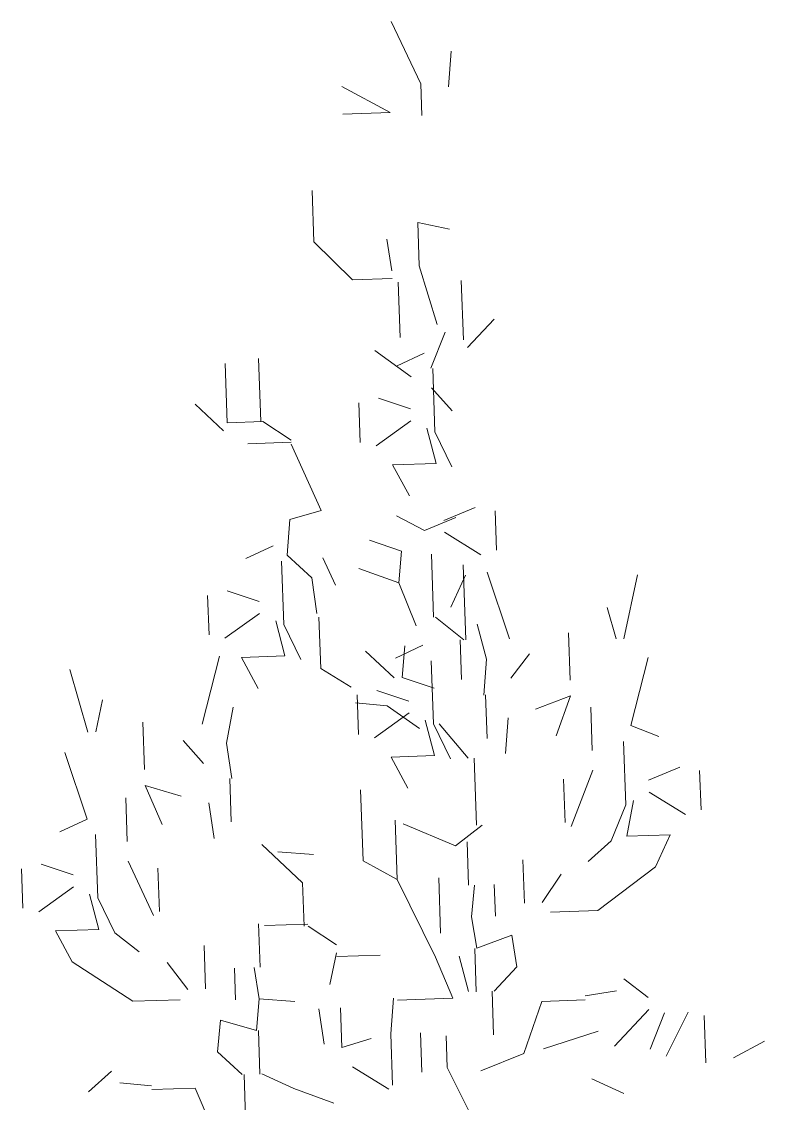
# Model space of a CAD drawing. Header units: inches. Extents: x 23 to 27.7, y 13.7 to 38.2.
# Drawn here: x 24.712 to 27.076, y 34.753 to 38.193 of the extents above; entities that cross this region are included whole.
import ezdxf

# ---------------------------------------------------------------- set-up
doc = ezdxf.new("R2010")
doc.units = ezdxf.units.IN
doc.header["$MEASUREMENT"] = 0
doc.layers.add('hatch_nero', color=160, linetype='Continuous', lineweight=9)
doc.layers.add('trees_back', color=114, linetype='Continuous', lineweight=9)

# ---------------------------------------------------------------- blocks, each defined once
blk = doc.blocks.new('kyparissi_back')
at = {"layer": 'trees_back', "color": 3, "linetype": 'Continuous'}
for p, q in [((0.7616, 24.5387), (0.8565, 24.3408)), ((0.7616, 24.5387), (0.8565, 24.3408)), ((0.7616, 24.5387), (0.8565, 24.3408)), ((0.9448, 24.3313), (0.9534, 24.4448)), ((0.9448, 24.3313), (0.9534, 24.4448)), ((0.9448, 24.3313), (0.9534, 24.4448)), ((0.9448, 24.3313), (0.9534, 24.4448)), ((0.9448, 24.3313), (0.9534, 24.4448)), ((0.6053, 24.332), (0.7591, 24.2494)), ((0.6053, 24.332), (0.7591, 24.2494)), ((0.8565, 24.3408), (0.86, 24.2404)), ((0.8565, 24.3408), (0.86, 24.2404)), ((0.8565, 24.3408), (0.86, 24.2404)), ((0.6084, 24.2441), (0.7591, 24.2494)), ((0.6084, 24.2441), (0.7591, 24.2494)), ((0.6084, 24.2441), (0.7591, 24.2494)), ((0.6084, 24.2441), (0.7591, 24.2494)), ((0.6084, 24.2441), (0.7591, 24.2494)), ((0.6084, 24.2441), (0.7591, 24.2494)), ((0.6084, 24.2441), (0.7591, 24.2494)), ((0.6084, 24.2441), (0.7591, 24.2494)), ((0.6084, 24.2441), (0.7591, 24.2494)), ((0.6084, 24.2441), (0.7591, 24.2494)), ((0.6084, 24.2441), (0.7591, 24.2494)), ((0.6084, 24.2441), (0.7591, 24.2494)), ((0.6084, 24.2441), (0.7591, 24.2494)), ((0.6084, 24.2441), (0.7591, 24.2494)), ((0.6084, 24.2441), (0.7591, 24.2494)), ((0.6084, 24.2441), (0.7591, 24.2494)), ((0.6084, 24.2441), (0.7591, 24.2494)), ((0.6084, 24.2441), (0.7591, 24.2494)), ((0.6084, 24.2441), (0.7591, 24.2494)), ((0.6084, 24.2441), (0.7591, 24.2494)), ((0.6084, 24.2441), (0.7591, 24.2494)), ((0.6084, 24.2441), (0.7591, 24.2494)), ((0.6084, 24.2441), (0.7591, 24.2494)), ((0.6084, 24.2441), (0.7591, 24.2494)), ((0.6084, 24.2441), (0.7591, 24.2494)), ((0.6084, 24.2441), (0.7591, 24.2494)), ((0.6084, 24.2441), (0.7591, 24.2494)), ((0.6084, 24.2441), (0.7591, 24.2494)), ((0.6084, 24.2441), (0.7591, 24.2494)), ((0.5157, 23.8386), (0.51, 24.0018)), ((0.5157, 23.8386), (0.51, 24.0018)), ((0.5157, 23.8386), (0.51, 24.0018)), ((0.5157, 23.8386), (0.51, 24.0018)), ((0.5157, 23.8386), (0.51, 24.0018)), ((0.5157, 23.8386), (0.51, 24.0018)), ((0.5157, 23.8386), (0.51, 24.0018)), ((0.5157, 23.8386), (0.51, 24.0018)), ((0.8467, 23.9004), (0.9481, 23.8788)), ((0.8467, 23.9004), (0.9481, 23.8788)), ((0.8467, 23.9004), (0.9481, 23.8788)), ((0.8467, 23.9004), (0.9481, 23.8788)), ((0.8467, 23.9004), (0.9481, 23.8788)), ((0.8467, 23.9004), (0.8515, 23.7623)), ((0.8467, 23.9004), (0.8515, 23.7623)), ((0.8467, 23.9004), (0.8515, 23.7623)), ((0.8467, 23.9004), (0.8515, 23.7623)), ((0.8467, 23.9004), (0.8515, 23.7623)), ((0.8467, 23.9004), (0.8515, 23.7623)), ((0.6394, 23.7172), (0.5157, 23.8386)), ((0.6394, 23.7172), (0.5157, 23.8386)), ((0.6394, 23.7172), (0.5157, 23.8386)), ((0.6394, 23.7172), (0.5157, 23.8386)), ((0.6394, 23.7172), (0.5157, 23.8386)), ((0.6394, 23.7172), (0.5157, 23.8386)), ((0.6394, 23.7172), (0.5157, 23.8386)), ((0.6394, 23.7172), (0.5157, 23.8386)), ((0.748, 23.8467), (0.7641, 23.7467)), ((0.748, 23.8467), (0.7641, 23.7467)), ((0.748, 23.8467), (0.7641, 23.7467)), ((0.748, 23.8467), (0.7641, 23.7467)), ((0.748, 23.8467), (0.7641, 23.7467)), ((0.748, 23.8467), (0.7641, 23.7467)), ((0.748, 23.8467), (0.7641, 23.7467)), ((0.748, 23.8467), (0.7641, 23.7467)), ((0.748, 23.8467), (0.7641, 23.7467)), ((0.8515, 23.7623), (0.9083, 23.5757)), ((0.8515, 23.7623), (0.9083, 23.5757)), ((0.8515, 23.7623), (0.9083, 23.5757)), ((0.8515, 23.7623), (0.9083, 23.5757)), ((0.8515, 23.7623), (0.9083, 23.5757)), ((0.8515, 23.7623), (0.9083, 23.5757)), ((0.8515, 23.7623), (0.9083, 23.5757)), ((0.8515, 23.7623), (0.9083, 23.5757)), ((0.7649, 23.7216), (0.6394, 23.7172)), ((0.7649, 23.7216), (0.6394, 23.7172)), ((0.7649, 23.7216), (0.6394, 23.7172)), ((0.7649, 23.7216), (0.6394, 23.7172)), ((0.7649, 23.7216), (0.6394, 23.7172)), ((0.7649, 23.7216), (0.6394, 23.7172)), ((0.7649, 23.7216), (0.6394, 23.7172)), ((0.7649, 23.7216), (0.6394, 23.7172)), ((0.7842, 23.7097), (0.7903, 23.5339)), ((0.7842, 23.7097), (0.7903, 23.5339)), ((0.7842, 23.7097), (0.7903, 23.5339)), ((0.7842, 23.7097), (0.7903, 23.5339)), ((0.9918, 23.5267), (0.9852, 23.7151)), ((0.9918, 23.5267), (0.9852, 23.7151)), ((0.9918, 23.5267), (0.9852, 23.7151)), ((1.0052, 23.5021), (1.09, 23.593)), ((1.0052, 23.5021), (1.09, 23.593)), ((1.0052, 23.5021), (1.09, 23.593)), ((0.9343, 23.5515), (0.888, 23.4367)), ((0.9343, 23.5515), (0.888, 23.4367)), ((0.9343, 23.5515), (0.888, 23.4367)), ((0.9343, 23.5515), (0.888, 23.4367)), ((0.3471, 23.2669), (0.3401, 23.4678)), ((0.3471, 23.2669), (0.3401, 23.4678)), ((0.3471, 23.2669), (0.3401, 23.4678)), ((0.3471, 23.2669), (0.3401, 23.4678)), ((0.3471, 23.2669), (0.3401, 23.4678)), ((0.3471, 23.2669), (0.3401, 23.4678)), ((0.3471, 23.2669), (0.3401, 23.4678)), ((0.7101, 23.4933), (0.8261, 23.4094)), ((0.7101, 23.4933), (0.8261, 23.4094)), ((0.7101, 23.4933), (0.8261, 23.4094)), ((0.7101, 23.4933), (0.8261, 23.4094)), ((0.7101, 23.4933), (0.8261, 23.4094)), ((0.7101, 23.4933), (0.8261, 23.4094)), ((0.7101, 23.4933), (0.8261, 23.4094)), ((0.7101, 23.4933), (0.8261, 23.4094)), ((0.8674, 23.4846), (0.7808, 23.4438)), ((0.8674, 23.4846), (0.7808, 23.4438)), ((0.2403, 23.2632), (0.2337, 23.4516)), ((0.2403, 23.2632), (0.2337, 23.4516)), ((0.2403, 23.2632), (0.2337, 23.4516)), ((0.8942, 23.4352), (0.9013, 23.2343)), ((0.8942, 23.4352), (0.9013, 23.2343)), ((0.8942, 23.4352), (0.9013, 23.2343)), ((0.8942, 23.4352), (0.9013, 23.2343)), ((0.8942, 23.4352), (0.9013, 23.2343)), ((0.8942, 23.4352), (0.9013, 23.2343)), ((0.8902, 23.3739), (0.9556, 23.3007)), ((0.8902, 23.3739), (0.9556, 23.3007)), ((0.8902, 23.3739), (0.9556, 23.3007)), ((0.8902, 23.3739), (0.9556, 23.3007)), ((0.8902, 23.3739), (0.9556, 23.3007)), ((0.8902, 23.3739), (0.9556, 23.3007)), ((0.2286, 23.2376), (0.1377, 23.3225)), ((0.2286, 23.2376), (0.1377, 23.3225)), ((0.2286, 23.2376), (0.1377, 23.3225)), ((0.6591, 23.3264), (0.6635, 23.2009)), ((0.6591, 23.3264), (0.6635, 23.2009)), ((0.6591, 23.3264), (0.6635, 23.2009)), ((0.7215, 23.3412), (0.8233, 23.307)), ((0.7215, 23.3412), (0.8233, 23.307)), ((0.7215, 23.3412), (0.8233, 23.307)), ((0.7215, 23.3412), (0.8233, 23.307)), ((0.2403, 23.2632), (0.3534, 23.2671)), ((0.2403, 23.2632), (0.3534, 23.2671)), ((0.3534, 23.2671), (0.4434, 23.2074)), ((0.8246, 23.2693), (0.7142, 23.1901)), ((0.8246, 23.2693), (0.7142, 23.1901)), ((0.8246, 23.2693), (0.7142, 23.1901)), ((0.8246, 23.2693), (0.7142, 23.1901)), ((0.8246, 23.2693), (0.7142, 23.1901)), ((0.8246, 23.2693), (0.7142, 23.1901)), ((0.8246, 23.2693), (0.7142, 23.1901)), ((0.8246, 23.2693), (0.7142, 23.1901)), ((0.8757, 23.246), (0.9048, 23.1338)), ((0.8757, 23.246), (0.9048, 23.1338)), ((0.9013, 23.2343), (0.9554, 23.123)), ((0.9013, 23.2343), (0.9554, 23.123)), ((0.9013, 23.2343), (0.9554, 23.123)), ((0.9013, 23.2343), (0.9554, 23.123)), ((0.9013, 23.2343), (0.9554, 23.123)), ((0.9013, 23.2343), (0.9554, 23.123)), ((0.3055, 23.1963), (0.4436, 23.2011)), ((0.3055, 23.1963), (0.4436, 23.2011)), ((0.3055, 23.1963), (0.4436, 23.2011)), ((0.3055, 23.1963), (0.4436, 23.2011)), ((0.3055, 23.1963), (0.4436, 23.2011)), ((0.3055, 23.1963), (0.4436, 23.2011)), ((0.3055, 23.1963), (0.4436, 23.2011)), ((0.3055, 23.1963), (0.4436, 23.2011)), ((0.3055, 23.1963), (0.4436, 23.2011)), ((0.3055, 23.1963), (0.4436, 23.2011)), ((0.3055, 23.1963), (0.4436, 23.2011)), ((0.3055, 23.1963), (0.4436, 23.2011)), ((0.3055, 23.1963), (0.4436, 23.2011)), ((0.3055, 23.1963), (0.4436, 23.2011)), ((0.4439, 23.1949), (0.5392, 22.9845)), ((0.4439, 23.1949), (0.5392, 22.9845)), ((0.7666, 23.129), (0.9048, 23.1338)), ((0.7666, 23.129), (0.8204, 23.0303)), ((0.7666, 23.129), (0.8204, 23.0303)), ((0.7666, 23.129), (0.8204, 23.0303)), ((0.7666, 23.129), (0.8204, 23.0303)), ((0.7666, 23.129), (0.8204, 23.0303)), ((0.7666, 23.129), (0.8204, 23.0303)), ((0.7666, 23.129), (0.8204, 23.0303)), ((0.7666, 23.129), (0.8204, 23.0303)), ((0.7666, 23.129), (0.8204, 23.0303)), ((0.7666, 23.129), (0.8204, 23.0303)), ((0.7666, 23.129), (0.8204, 23.0303)), ((0.7666, 23.129), (0.8204, 23.0303)), ((0.7666, 23.129), (0.8204, 23.0303)), ((0.7666, 23.129), (0.8204, 23.0303)), ((0.7666, 23.129), (0.8204, 23.0303)), ((0.7666, 23.129), (0.8204, 23.0303)), ((0.5392, 22.9845), (0.4396, 22.9558)), ((0.5392, 22.9845), (0.4396, 22.9558)), ((0.5392, 22.9845), (0.4396, 22.9558)), ((1.0292, 22.9937), (0.93, 22.9525)), ((1.0292, 22.9937), (0.93, 22.9525)), ((1.0292, 22.9937), (0.93, 22.9525)), ((1.0292, 22.9937), (0.93, 22.9525)), ((1.0925, 22.9833), (1.0968, 22.8578)), ((1.0925, 22.9833), (1.0968, 22.8578)), ((1.0925, 22.9833), (1.0968, 22.8578)), ((0.4396, 22.9558), (0.431, 22.8424)), ((0.4396, 22.9558), (0.431, 22.8424)), ((0.4396, 22.9558), (0.431, 22.8424)), ((0.7787, 22.9677), (0.8683, 22.9205)), ((0.7787, 22.9677), (0.8683, 22.9205)), ((0.7787, 22.9677), (0.8683, 22.9205)), ((0.8683, 22.9205), (0.9675, 22.9617)), ((0.8683, 22.9205), (0.9675, 22.9617)), ((0.8683, 22.9205), (0.9675, 22.9617)), ((0.9314, 22.9148), (1.047, 22.8434)), ((0.9314, 22.9148), (1.047, 22.8434)), ((0.9314, 22.9148), (1.047, 22.8434)), ((0.9314, 22.9148), (1.047, 22.8434)), ((0.9314, 22.9148), (1.047, 22.8434)), ((0.9314, 22.9148), (1.047, 22.8434)), ((0.9314, 22.9148), (1.047, 22.8434)), ((0.9314, 22.9148), (1.047, 22.8434)), ((0.6934, 22.8893), (0.7952, 22.8551)), ((0.6934, 22.8893), (0.7952, 22.8551)), ((0.6934, 22.8893), (0.7952, 22.8551)), ((0.6934, 22.8893), (0.7952, 22.8551)), ((0.6934, 22.8893), (0.7952, 22.8551)), ((0.6934, 22.8893), (0.7952, 22.8551)), ((0.6934, 22.8893), (0.7952, 22.8551)), ((0.6934, 22.8893), (0.7952, 22.8551)), ((0.386, 22.8722), (0.2994, 22.8315)), ((0.386, 22.8722), (0.2994, 22.8315)), ((0.431, 22.8424), (0.509, 22.7697)), ((0.431, 22.8424), (0.509, 22.7697)), ((0.431, 22.8424), (0.509, 22.7697)), ((0.7952, 22.8551), (0.7862, 22.7542)), ((0.7952, 22.8551), (0.7862, 22.7542)), ((0.7952, 22.8551), (0.7862, 22.7542)), ((0.7952, 22.8551), (0.7862, 22.7542)), ((0.7952, 22.8551), (0.7862, 22.7542)), ((0.7952, 22.8551), (0.7862, 22.7542)), ((0.7952, 22.8551), (0.7862, 22.7542)), ((0.8898, 22.8458), (0.8968, 22.6449)), ((0.8898, 22.8458), (0.8968, 22.6449)), ((0.4129, 22.8229), (0.4199, 22.622)), ((0.4129, 22.8229), (0.4199, 22.622)), ((0.4129, 22.8229), (0.4199, 22.622)), ((0.4129, 22.8229), (0.4199, 22.622)), ((0.4129, 22.8229), (0.4199, 22.622)), ((0.4129, 22.8229), (0.4199, 22.622)), ((0.5445, 22.8338), (0.5852, 22.7472)), ((0.9916, 22.8117), (0.9999, 22.5731)), ((0.9916, 22.8117), (0.9999, 22.5731)), ((0.9916, 22.8117), (0.9999, 22.5731)), ((0.9916, 22.8117), (0.9999, 22.5731)), ((0.9916, 22.8117), (0.9999, 22.5731)), ((0.6588, 22.8), (0.7862, 22.7542)), ((0.6588, 22.8), (0.7862, 22.7542)), ((0.6588, 22.8), (0.7862, 22.7542)), ((0.6588, 22.8), (0.7862, 22.7542)), ((0.6588, 22.8), (0.7862, 22.7542)), ((0.6588, 22.8), (0.7862, 22.7542)), ((0.6588, 22.8), (0.7862, 22.7542)), ((0.999, 22.7789), (0.9523, 22.6767)), ((0.999, 22.7789), (0.9523, 22.6767)), ((0.999, 22.7789), (0.9523, 22.6767)), ((0.999, 22.7789), (0.9523, 22.6767)), ((0.999, 22.7789), (0.9523, 22.6767)), ((0.999, 22.7789), (0.9523, 22.6767)), ((0.999, 22.7789), (0.9523, 22.6767)), ((0.999, 22.7789), (0.9523, 22.6767)), ((0.999, 22.7789), (0.9523, 22.6767)), ((0.999, 22.7789), (0.9523, 22.6767)), ((0.999, 22.7789), (0.9523, 22.6767)), ((0.999, 22.7789), (0.9523, 22.6767)), ((0.999, 22.7789), (0.9523, 22.6767)), ((0.999, 22.7789), (0.9523, 22.6767)), ((0.999, 22.7789), (0.9523, 22.6767)), ((0.999, 22.7789), (0.9523, 22.6767)), ((1.1381, 22.5763), (1.0679, 22.7876)), ((1.1381, 22.5763), (1.0679, 22.7876)), ((1.1381, 22.5763), (1.0679, 22.7876)), ((1.1381, 22.5763), (1.0679, 22.7876)), ((1.1381, 22.5763), (1.0679, 22.7876)), ((1.1381, 22.5763), (1.0679, 22.7876)), ((1.5459, 22.7791), (1.5027, 22.5765)), ((1.5459, 22.7791), (1.5027, 22.5765)), ((1.5459, 22.7791), (1.5027, 22.5765)), ((1.5459, 22.7791), (1.5027, 22.5765)), ((0.509, 22.7697), (0.5255, 22.6571)), ((0.509, 22.7697), (0.5255, 22.6571)), ((0.509, 22.7697), (0.5255, 22.6571)), ((0.7862, 22.7542), (0.8412, 22.6178)), ((0.7862, 22.7542), (0.8412, 22.6178)), ((0.7862, 22.7542), (0.8412, 22.6178)), ((0.7862, 22.7542), (0.8412, 22.6178)), ((0.1778, 22.7141), (0.1822, 22.5885)), ((0.1778, 22.7141), (0.1822, 22.5885)), ((0.1778, 22.7141), (0.1822, 22.5885)), ((0.2401, 22.7288), (0.342, 22.6947)), ((0.2401, 22.7288), (0.342, 22.6947)), ((0.2401, 22.7288), (0.342, 22.6947)), ((0.2401, 22.7288), (0.342, 22.6947)), ((1.449, 22.6752), (1.4776, 22.5756)), ((1.449, 22.6752), (1.4776, 22.5756)), ((1.449, 22.6752), (1.4776, 22.5756)), ((1.449, 22.6752), (1.4776, 22.5756)), ((1.449, 22.6752), (1.4776, 22.5756)), ((0.3433, 22.657), (0.2329, 22.5777)), ((0.3433, 22.657), (0.2329, 22.5777)), ((0.3433, 22.657), (0.2329, 22.5777)), ((0.3433, 22.657), (0.2329, 22.5777)), ((0.3433, 22.657), (0.2329, 22.5777)), ((0.3433, 22.657), (0.2329, 22.5777)), ((0.3433, 22.657), (0.2329, 22.5777)), ((0.3433, 22.657), (0.2329, 22.5777)), ((0.3944, 22.6336), (0.4234, 22.5215)), ((0.3944, 22.6336), (0.4234, 22.5215)), ((0.5322, 22.6447), (0.538, 22.4815)), ((0.5322, 22.6447), (0.538, 22.4815)), ((0.5322, 22.6447), (0.538, 22.4815)), ((0.5322, 22.6447), (0.538, 22.4815)), ((0.5322, 22.6447), (0.538, 22.4815)), ((0.5322, 22.6447), (0.538, 22.4815)), ((0.5322, 22.6447), (0.538, 22.4815)), ((0.5322, 22.6447), (0.538, 22.4815)), ((0.5322, 22.6447), (0.538, 22.4815)), ((0.5322, 22.6447), (0.538, 22.4815)), ((0.5322, 22.6447), (0.538, 22.4815)), ((0.5322, 22.6447), (0.538, 22.4815)), ((0.5322, 22.6447), (0.538, 22.4815)), ((0.5322, 22.6447), (0.538, 22.4815)), ((0.5322, 22.6447), (0.538, 22.4815)), ((0.5322, 22.6447), (0.538, 22.4815)), ((0.5322, 22.6447), (0.538, 22.4815)), ((0.5322, 22.6447), (0.538, 22.4815)), ((0.5322, 22.6447), (0.538, 22.4815)), ((0.5322, 22.6447), (0.538, 22.4815)), ((0.9031, 22.6451), (0.9937, 22.5728)), ((0.4199, 22.622), (0.4741, 22.5107)), ((0.4199, 22.622), (0.4741, 22.5107)), ((0.4199, 22.622), (0.4741, 22.5107)), ((0.4199, 22.622), (0.4741, 22.5107)), ((0.4199, 22.622), (0.4741, 22.5107)), ((0.4199, 22.622), (0.4741, 22.5107)), ((1.065, 22.5109), (1.0359, 22.623)), ((1.065, 22.5109), (1.0359, 22.623)), ((1.065, 22.5109), (1.0359, 22.623)), ((0.9811, 22.5724), (0.9855, 22.4468)), ((1.326, 22.5954), (1.3313, 22.4448)), ((1.326, 22.5954), (1.3313, 22.4448)), ((1.326, 22.5954), (1.3313, 22.4448)), ((1.326, 22.5954), (1.3313, 22.4448)), ((1.326, 22.5954), (1.3313, 22.4448)), ((1.326, 22.5954), (1.3313, 22.4448)), ((0.7716, 22.4519), (0.6806, 22.5368)), ((0.7716, 22.4519), (0.6806, 22.5368)), ((0.7716, 22.4519), (0.6806, 22.5368)), ((0.7716, 22.4519), (0.6806, 22.5368)), ((0.7716, 22.4519), (0.6806, 22.5368)), ((0.7716, 22.4519), (0.6806, 22.5368)), ((0.8623, 22.5557), (0.7757, 22.5149)), ((0.8623, 22.5557), (0.7757, 22.5149)), ((0.8057, 22.5537), (0.7967, 22.4528)), ((0.8057, 22.5537), (0.7967, 22.4528)), ((0.8057, 22.5537), (0.7967, 22.4528)), ((0.8057, 22.5537), (0.7967, 22.4528)), ((0.8057, 22.5537), (0.7967, 22.4528)), ((0.8057, 22.5537), (0.7967, 22.4528)), ((0.1606, 22.3049), (0.216, 22.5206)), ((0.1606, 22.3049), (0.216, 22.5206)), ((0.1606, 22.3049), (0.216, 22.5206)), ((0.1606, 22.3049), (0.216, 22.5206)), ((0.1606, 22.3049), (0.216, 22.5206)), ((0.1606, 22.3049), (0.216, 22.5206)), ((0.2853, 22.5167), (0.4234, 22.5215)), ((0.2853, 22.5167), (0.339, 22.418)), ((0.2853, 22.5167), (0.339, 22.418)), ((0.2853, 22.5167), (0.339, 22.418)), ((0.2853, 22.5167), (0.339, 22.418)), ((0.2853, 22.5167), (0.339, 22.418)), ((0.2853, 22.5167), (0.339, 22.418)), ((0.2853, 22.5167), (0.339, 22.418)), ((0.2853, 22.5167), (0.339, 22.418)), ((0.2853, 22.5167), (0.339, 22.418)), ((0.2853, 22.5167), (0.339, 22.418)), ((0.2853, 22.5167), (0.339, 22.418)), ((0.2853, 22.5167), (0.339, 22.418)), ((0.2853, 22.5167), (0.339, 22.418)), ((0.2853, 22.5167), (0.339, 22.418)), ((0.2853, 22.5167), (0.339, 22.418)), ((0.2853, 22.5167), (0.339, 22.418)), ((0.8891, 22.5063), (0.8962, 22.3054)), ((0.8891, 22.5063), (0.8962, 22.3054)), ((0.8891, 22.5063), (0.8962, 22.3054)), ((0.8891, 22.5063), (0.8962, 22.3054)), ((0.8891, 22.5063), (0.8962, 22.3054)), ((0.8891, 22.5063), (0.8962, 22.3054)), ((1.065, 22.5109), (1.0564, 22.3974)), ((1.065, 22.5109), (1.0564, 22.3974)), ((1.065, 22.5109), (1.0564, 22.3974)), ((1.065, 22.5109), (1.0564, 22.3974)), ((1.1425, 22.4507), (1.2027, 22.5283)), ((1.1425, 22.4507), (1.2027, 22.5283)), ((1.1425, 22.4507), (1.2027, 22.5283)), ((1.1425, 22.4507), (1.2027, 22.5283)), ((1.1425, 22.4507), (1.2027, 22.5283)), ((1.5249, 22.3007), (1.5803, 22.5163)), ((1.5249, 22.3007), (1.5803, 22.5163)), ((1.5249, 22.3007), (1.5803, 22.5163)), ((1.5249, 22.3007), (1.5803, 22.5163)), ((1.5249, 22.3007), (1.5803, 22.5163)), ((1.5249, 22.3007), (1.5803, 22.5163)), ((1.5249, 22.3007), (1.5803, 22.5163)), ((1.5249, 22.3007), (1.5803, 22.5163)), ((-0.2603, 22.4788), (-0.2031, 22.2796)), ((-0.2603, 22.4788), (-0.2031, 22.2796)), ((-0.2603, 22.4788), (-0.2031, 22.2796)), ((-0.2603, 22.4788), (-0.2031, 22.2796)), ((0.538, 22.4815), (0.6343, 22.422)), ((0.538, 22.4815), (0.6343, 22.422)), ((0.538, 22.4815), (0.6343, 22.422)), ((0.538, 22.4815), (0.6343, 22.422)), ((0.538, 22.4815), (0.6343, 22.422)), ((0.538, 22.4815), (0.6343, 22.422)), ((0.538, 22.4815), (0.6343, 22.422)), ((0.538, 22.4815), (0.6343, 22.422)), ((0.538, 22.4815), (0.6343, 22.422)), ((0.538, 22.4815), (0.6343, 22.422)), ((0.538, 22.4815), (0.6343, 22.422)), ((0.538, 22.4815), (0.6343, 22.422)), ((0.538, 22.4815), (0.6343, 22.422)), ((0.538, 22.4815), (0.6343, 22.422)), ((0.538, 22.4815), (0.6343, 22.422)), ((0.538, 22.4815), (0.6343, 22.422)), ((0.538, 22.4815), (0.6343, 22.422)), ((0.538, 22.4815), (0.6343, 22.422)), ((0.538, 22.4815), (0.6343, 22.422)), ((0.538, 22.4815), (0.6343, 22.422)), ((0.7967, 22.4528), (0.8985, 22.4187)), ((0.7967, 22.4528), (0.8985, 22.4187)), ((0.7967, 22.4528), (0.8985, 22.4187)), ((0.7967, 22.4528), (0.8985, 22.4187)), ((0.7967, 22.4528), (0.8985, 22.4187)), ((0.7967, 22.4528), (0.8985, 22.4187)), ((0.7967, 22.4528), (0.8985, 22.4187)), ((0.7967, 22.4528), (0.8985, 22.4187)), ((0.7967, 22.4528), (0.8985, 22.4187)), ((0.7967, 22.4528), (0.8985, 22.4187)), ((0.7967, 22.4528), (0.8985, 22.4187)), ((0.7967, 22.4528), (0.8985, 22.4187)), ((0.654, 22.3975), (0.6584, 22.272)), ((0.654, 22.3975), (0.6584, 22.272)), ((0.654, 22.3975), (0.6584, 22.272)), ((0.7164, 22.4123), (0.8182, 22.3781)), ((0.7164, 22.4123), (0.8182, 22.3781)), ((0.7164, 22.4123), (0.8182, 22.3781)), ((0.7164, 22.4123), (0.8182, 22.3781)), ((1.0626, 22.3977), (1.0675, 22.2595)), ((1.0626, 22.3977), (1.0675, 22.2595)), ((1.0626, 22.3977), (1.0675, 22.2595)), ((1.3331, 22.3945), (1.2214, 22.3529)), ((1.3331, 22.3945), (1.2214, 22.3529)), ((1.3331, 22.3945), (1.2214, 22.3529)), ((1.3331, 22.3945), (1.2214, 22.3529)), ((1.3331, 22.3945), (1.2214, 22.3529)), ((1.3331, 22.3945), (1.2872, 22.2672)), ((1.3331, 22.3945), (1.2872, 22.2672)), ((1.3331, 22.3945), (1.2872, 22.2672)), ((-0.1564, 22.3818), (-0.178, 22.2805)), ((-0.1564, 22.3818), (-0.178, 22.2805)), ((-0.1564, 22.3818), (-0.178, 22.2805)), ((-0.1564, 22.3818), (-0.178, 22.2805)), ((-0.1564, 22.3818), (-0.178, 22.2805)), ((0.2382, 22.2447), (0.2593, 22.3586)), ((0.2382, 22.2447), (0.2593, 22.3586)), ((0.2382, 22.2447), (0.2593, 22.3586)), ((0.6486, 22.3722), (0.7495, 22.3632)), ((0.6486, 22.3722), (0.7495, 22.3632)), ((0.6486, 22.3722), (0.7495, 22.3632)), ((0.6486, 22.3722), (0.7495, 22.3632)), ((0.7495, 22.3632), (0.8526, 22.2913)), ((0.7495, 22.3632), (0.8526, 22.2913)), ((0.7495, 22.3632), (0.8526, 22.2913)), ((1.402, 22.2209), (1.3972, 22.359)), ((1.402, 22.2209), (1.3972, 22.359)), ((1.402, 22.2209), (1.3972, 22.359)), ((1.402, 22.2209), (1.3972, 22.359)), ((1.402, 22.2209), (1.3972, 22.359)), ((1.402, 22.2209), (1.3972, 22.359)), ((1.402, 22.2209), (1.3972, 22.359)), ((1.402, 22.2209), (1.3972, 22.359)), ((0.8195, 22.3404), (0.7091, 22.2612)), ((0.8195, 22.3404), (0.7091, 22.2612)), ((0.8195, 22.3404), (0.7091, 22.2612)), ((0.8195, 22.3404), (0.7091, 22.2612)), ((0.8195, 22.3404), (0.7091, 22.2612)), ((0.8195, 22.3404), (0.7091, 22.2612)), ((0.8195, 22.3404), (0.7091, 22.2612)), ((0.8195, 22.3404), (0.7091, 22.2612)), ((1.1343, 22.3247), (1.1257, 22.2113)), ((1.1343, 22.3247), (1.1257, 22.2113)), ((1.1343, 22.3247), (1.1257, 22.2113)), ((1.1343, 22.3247), (1.1257, 22.2113)), ((-0.0282, 22.3109), (-0.0229, 22.1602)), ((-0.0282, 22.3109), (-0.0229, 22.1602)), ((-0.0282, 22.3109), (-0.0229, 22.1602)), ((-0.0282, 22.3109), (-0.0229, 22.1602)), ((-0.0282, 22.3109), (-0.0229, 22.1602)), ((-0.0282, 22.3109), (-0.0229, 22.1602)), ((0.8706, 22.3171), (0.8997, 22.2049)), ((0.8706, 22.3171), (0.8997, 22.2049)), ((0.8962, 22.3054), (0.9503, 22.1941)), ((0.8962, 22.3054), (0.9503, 22.1941)), ((0.8962, 22.3054), (0.9503, 22.1941)), ((0.8962, 22.3054), (0.9503, 22.1941)), ((0.8962, 22.3054), (0.9503, 22.1941)), ((0.8962, 22.3054), (0.9503, 22.1941)), ((0.915, 22.3061), (1.0068, 22.1961)), ((1.5249, 22.3007), (1.6142, 22.266)), ((1.5249, 22.3007), (1.6142, 22.266)), ((0.165, 22.1793), (0.0996, 22.2525)), ((0.165, 22.1793), (0.0996, 22.2525)), ((0.165, 22.1793), (0.0996, 22.2525)), ((0.165, 22.1793), (0.0996, 22.2525)), ((0.165, 22.1793), (0.0996, 22.2525)), ((0.2382, 22.2447), (0.2547, 22.1321)), ((0.2382, 22.2447), (0.2547, 22.1321)), ((0.2382, 22.2447), (0.2547, 22.1321)), ((0.2382, 22.2447), (0.2547, 22.1321)), ((1.5016, 22.2495), (1.5086, 22.0486)), ((1.5016, 22.2495), (1.5086, 22.0486)), ((1.5016, 22.2495), (1.5086, 22.0486)), ((1.5016, 22.2495), (1.5086, 22.0486)), ((1.5016, 22.2495), (1.5086, 22.0486)), ((1.5016, 22.2495), (1.5086, 22.0486)), ((-0.206, 22.0029), (-0.2763, 22.2142)), ((-0.206, 22.0029), (-0.2763, 22.2142)), ((-0.206, 22.0029), (-0.2763, 22.2142)), ((-0.206, 22.0029), (-0.2763, 22.2142)), ((-0.206, 22.0029), (-0.2763, 22.2142)), ((-0.206, 22.0029), (-0.2763, 22.2142)), ((-0.206, 22.0029), (-0.2763, 22.2142)), ((-0.206, 22.0029), (-0.2763, 22.2142)), ((0.7615, 22.2001), (0.8997, 22.2049)), ((0.7615, 22.2001), (0.8153, 22.1014)), ((0.7615, 22.2001), (0.8153, 22.1014)), ((0.7615, 22.2001), (0.8153, 22.1014)), ((0.7615, 22.2001), (0.8153, 22.1014)), ((0.7615, 22.2001), (0.8153, 22.1014)), ((0.7615, 22.2001), (0.8153, 22.1014)), ((0.7615, 22.2001), (0.8153, 22.1014)), ((0.7615, 22.2001), (0.8153, 22.1014)), ((0.7615, 22.2001), (0.8153, 22.1014)), ((0.7615, 22.2001), (0.8153, 22.1014)), ((0.7615, 22.2001), (0.8153, 22.1014)), ((0.7615, 22.2001), (0.8153, 22.1014)), ((0.7615, 22.2001), (0.8153, 22.1014)), ((0.7615, 22.2001), (0.8153, 22.1014)), ((0.7615, 22.2001), (0.8153, 22.1014)), ((0.7615, 22.2001), (0.8153, 22.1014)), ((1.0256, 22.1968), (1.0331, 21.9833)), ((1.0256, 22.1968), (1.0331, 21.9833)), ((1.0256, 22.1968), (1.0331, 21.9833)), ((1.0256, 22.1968), (1.0331, 21.9833)), ((1.4042, 22.1581), (1.335, 21.9797)), ((1.4042, 22.1581), (1.335, 21.9797)), ((1.4042, 22.1581), (1.335, 21.9797)), ((1.4042, 22.1581), (1.335, 21.9797)), ((1.4042, 22.1581), (1.335, 21.9797)), ((1.4042, 22.1581), (1.335, 21.9797)), ((1.4042, 22.1581), (1.335, 21.9797)), ((1.6805, 22.1678), (1.5813, 22.1266)), ((1.6805, 22.1678), (1.5813, 22.1266)), ((1.6805, 22.1678), (1.5813, 22.1266)), ((1.6805, 22.1678), (1.5813, 22.1266)), ((1.7437, 22.1574), (1.7481, 22.0318)), ((1.7437, 22.1574), (1.7481, 22.0318)), ((1.7437, 22.1574), (1.7481, 22.0318)), ((0.2484, 22.1319), (0.2532, 21.9938)), ((0.2484, 22.1319), (0.2532, 21.9938)), ((0.2484, 22.1319), (0.2532, 21.9938)), ((1.3109, 22.1297), (1.3157, 21.9916)), ((-0.0211, 22.1099), (0.0932, 22.0762)), ((-0.0211, 22.1099), (0.0334, 21.9861)), ((-0.0211, 22.1099), (0.0932, 22.0762)), ((-0.0211, 22.1099), (0.0932, 22.0762)), ((-0.0211, 22.1099), (0.0932, 22.0762)), ((-0.0211, 22.1099), (0.0334, 21.9861)), ((-0.0211, 22.1099), (0.0932, 22.0762)), ((-0.0211, 22.1099), (0.0334, 21.9861)), ((0.6724, 21.8701), (0.6645, 22.0962)), ((1.5826, 22.0889), (1.6983, 22.0175)), ((1.5826, 22.0889), (1.6983, 22.0175)), ((1.5826, 22.0889), (1.6983, 22.0175)), ((1.5826, 22.0889), (1.6983, 22.0175)), ((1.5826, 22.0889), (1.6983, 22.0175)), ((1.5826, 22.0889), (1.6983, 22.0175)), ((1.5826, 22.0889), (1.6983, 22.0175)), ((1.5826, 22.0889), (1.6983, 22.0175)), ((-0.0778, 21.9319), (-0.0826, 22.0701)), ((-0.0778, 21.9319), (-0.0826, 22.0701)), ((-0.0778, 21.9319), (-0.0826, 22.0701)), ((-0.0778, 21.9319), (-0.0826, 22.0701)), ((-0.0778, 21.9319), (-0.0826, 22.0701)), ((-0.0778, 21.9319), (-0.0826, 22.0701)), ((-0.0778, 21.9319), (-0.0826, 22.0701)), ((-0.0778, 21.9319), (-0.0826, 22.0701)), ((0.182, 22.0542), (0.1984, 21.9416)), ((0.182, 22.0542), (0.1984, 21.9416)), ((0.182, 22.0542), (0.1984, 21.9416)), ((0.182, 22.0542), (0.1984, 21.9416)), ((1.5333, 22.0621), (1.5121, 21.9482)), ((1.5333, 22.0621), (1.5121, 21.9482)), ((1.5086, 22.0486), (1.4623, 21.9339)), ((1.5086, 22.0486), (1.4623, 21.9339)), ((1.5086, 22.0486), (1.4623, 21.9339)), ((1.5086, 22.0486), (1.4623, 21.9339)), ((1.5086, 22.0486), (1.4623, 21.9339)), ((1.5086, 22.0486), (1.4623, 21.9339)), ((-0.206, 22.0029), (-0.2926, 21.9622)), ((-0.206, 22.0029), (-0.2926, 21.9622)), ((0.7748, 21.9994), (0.7814, 21.8111)), ((0.7748, 21.9994), (0.7814, 21.8111)), ((0.7748, 21.9994), (0.7814, 21.8111)), ((0.9662, 21.9181), (0.8003, 21.9878)), ((0.9662, 21.9181), (0.8003, 21.9878)), ((0.9662, 21.9181), (0.8003, 21.9878)), ((1.0519, 21.984), (0.9662, 21.9181)), ((1.0519, 21.984), (0.9662, 21.9181)), ((-0.1791, 21.9536), (-0.1721, 21.7526)), ((-0.1791, 21.9536), (-0.1721, 21.7526)), ((-0.1791, 21.9536), (-0.1721, 21.7526)), ((-0.1791, 21.9536), (-0.1721, 21.7526)), ((-0.1791, 21.9536), (-0.1721, 21.7526)), ((-0.1791, 21.9536), (-0.1721, 21.7526)), ((1.6502, 21.953), (1.5121, 21.9482)), ((1.6502, 21.953), (1.6035, 21.8508)), ((1.6502, 21.953), (1.6035, 21.8508)), ((1.6502, 21.953), (1.6035, 21.8508)), ((1.6502, 21.953), (1.6035, 21.8508)), ((1.6502, 21.953), (1.6035, 21.8508)), ((1.6502, 21.953), (1.6035, 21.8508)), ((1.6502, 21.953), (1.6035, 21.8508)), ((1.6502, 21.953), (1.6035, 21.8508)), ((1.6502, 21.953), (1.6035, 21.8508)), ((1.6502, 21.953), (1.6035, 21.8508)), ((1.6502, 21.953), (1.6035, 21.8508)), ((1.6502, 21.953), (1.6035, 21.8508)), ((1.6502, 21.953), (1.6035, 21.8508)), ((1.6502, 21.953), (1.6035, 21.8508)), ((1.6502, 21.953), (1.6035, 21.8508)), ((1.6502, 21.953), (1.6035, 21.8508)), ((0.35, 21.9217), (0.48, 21.8006)), ((1.0035, 21.9304), (1.0083, 21.7923)), ((1.0035, 21.9304), (1.0083, 21.7923)), ((1.4623, 21.9339), (1.3891, 21.8684)), ((1.4623, 21.9339), (1.3891, 21.8684)), ((1.4623, 21.9339), (1.3891, 21.8684)), ((0.4011, 21.8984), (0.5146, 21.8898)), ((0.4011, 21.8984), (0.5146, 21.8898)), ((0.4011, 21.8984), (0.5146, 21.8898)), ((0.4011, 21.8984), (0.5146, 21.8898)), ((0.4011, 21.8984), (0.5146, 21.8898)), ((0.4011, 21.8984), (0.5146, 21.8898)), ((0.4011, 21.8984), (0.5146, 21.8898)), ((0.4011, 21.8984), (0.5146, 21.8898)), ((0.4011, 21.8984), (0.5146, 21.8898)), ((-0.4142, 21.8448), (-0.4099, 21.7192)), ((-0.4142, 21.8448), (-0.4099, 21.7192)), ((-0.4142, 21.8448), (-0.4099, 21.7192)), ((-0.3519, 21.8595), (-0.2501, 21.8253)), ((-0.3519, 21.8595), (-0.2501, 21.8253)), ((-0.3519, 21.8595), (-0.2501, 21.8253)), ((-0.3519, 21.8595), (-0.2501, 21.8253)), ((-0.0756, 21.8692), (0.0059, 21.696)), ((-0.0756, 21.8692), (0.0059, 21.696)), ((-0.0756, 21.8692), (0.0059, 21.696)), ((-0.0756, 21.8692), (0.0059, 21.696)), ((-0.0756, 21.8692), (0.0059, 21.696)), ((-0.0756, 21.8692), (0.0059, 21.696)), ((-0.0756, 21.8692), (0.0059, 21.696)), ((0.0195, 21.8473), (0.0243, 21.7092)), ((0.7814, 21.8111), (0.6724, 21.8701)), ((1.1863, 21.7356), (1.1815, 21.8738)), ((1.1863, 21.7356), (1.1815, 21.8738)), ((1.1863, 21.7356), (1.1815, 21.8738)), ((1.1863, 21.7356), (1.1815, 21.8738)), ((1.1863, 21.7356), (1.1815, 21.8738)), ((1.6035, 21.8508), (1.4197, 21.7123)), ((1.6035, 21.8508), (1.4197, 21.7123)), ((1.6035, 21.8508), (1.4197, 21.7123)), ((1.6035, 21.8508), (1.4197, 21.7123)), ((1.6035, 21.8508), (1.4197, 21.7123)), ((1.6035, 21.8508), (1.4197, 21.7123)), ((1.6035, 21.8508), (1.4197, 21.7123)), ((1.6035, 21.8508), (1.4197, 21.7123)), ((1.6035, 21.8508), (1.4197, 21.7123)), ((1.6035, 21.8508), (1.4197, 21.7123)), ((1.6035, 21.8508), (1.4197, 21.7123)), ((1.6035, 21.8508), (1.4197, 21.7123)), ((1.6035, 21.8508), (1.4197, 21.7123)), ((1.6035, 21.8508), (1.4197, 21.7123)), ((1.6035, 21.8508), (1.4197, 21.7123)), ((1.6035, 21.8508), (1.4197, 21.7123)), ((0.7814, 21.8111), (0.9032, 21.5639)), ((0.7814, 21.8111), (0.9032, 21.5639)), ((0.7814, 21.8111), (0.9032, 21.5639)), ((0.9132, 21.8157), (0.9193, 21.6399)), ((0.9132, 21.8157), (0.9193, 21.6399)), ((0.9132, 21.8157), (0.9193, 21.6399)), ((0.9132, 21.8157), (0.9193, 21.6399)), ((0.9132, 21.8157), (0.9193, 21.6399)), ((0.9132, 21.8157), (0.9193, 21.6399)), ((1.2429, 21.7376), (1.3026, 21.8277)), ((1.2429, 21.7376), (1.3026, 21.8277)), ((1.2429, 21.7376), (1.3026, 21.8277)), ((-0.2488, 21.7877), (-0.3592, 21.7084)), ((-0.2488, 21.7877), (-0.3592, 21.7084)), ((-0.2488, 21.7877), (-0.3592, 21.7084)), ((-0.2488, 21.7877), (-0.3592, 21.7084)), ((-0.2488, 21.7877), (-0.3592, 21.7084)), ((-0.2488, 21.7877), (-0.3592, 21.7084)), ((-0.2488, 21.7877), (-0.3592, 21.7084)), ((-0.2488, 21.7877), (-0.3592, 21.7084)), ((0.48, 21.8006), (0.4848, 21.6624)), ((1.0272, 21.7929), (1.0181, 21.692)), ((1.0272, 21.7929), (1.0181, 21.692)), ((1.0272, 21.7929), (1.0181, 21.692)), ((1.09, 21.7951), (1.0935, 21.6947)), ((1.09, 21.7951), (1.0935, 21.6947)), ((1.09, 21.7951), (1.0935, 21.6947)), ((1.09, 21.7951), (1.0935, 21.6947)), ((-0.1977, 21.7643), (-0.1686, 21.6522)), ((-0.1977, 21.7643), (-0.1686, 21.6522)), ((-0.1721, 21.7526), (-0.118, 21.6414)), ((-0.1721, 21.7526), (-0.118, 21.6414)), ((-0.1721, 21.7526), (-0.118, 21.6414)), ((-0.1721, 21.7526), (-0.118, 21.6414)), ((-0.1721, 21.7526), (-0.118, 21.6414)), ((-0.1721, 21.7526), (-0.118, 21.6414)), ((1.4197, 21.7123), (1.269, 21.7071)), ((1.4197, 21.7123), (1.269, 21.7071)), ((1.4197, 21.7123), (1.269, 21.7071)), ((1.4197, 21.7123), (1.269, 21.7071)), ((1.4197, 21.7123), (1.269, 21.7071)), ((1.4197, 21.7123), (1.269, 21.7071)), ((1.4197, 21.7123), (1.269, 21.7071)), ((1.4197, 21.7123), (1.269, 21.7071)), ((1.4197, 21.7123), (1.269, 21.7071)), ((1.4197, 21.7123), (1.269, 21.7071)), ((1.4197, 21.7123), (1.269, 21.7071)), ((1.4197, 21.7123), (1.269, 21.7071)), ((1.4197, 21.7123), (1.269, 21.7071)), ((1.4197, 21.7123), (1.269, 21.7071)), ((1.4197, 21.7123), (1.269, 21.7071)), ((1.4197, 21.7123), (1.269, 21.7071)), ((1.0181, 21.692), (1.0342, 21.592)), ((-0.3067, 21.6473), (-0.1686, 21.6522)), ((-0.3067, 21.6473), (-0.253, 21.5486)), ((-0.3067, 21.6473), (-0.253, 21.5486)), ((-0.3067, 21.6473), (-0.253, 21.5486)), ((-0.3067, 21.6473), (-0.253, 21.5486)), ((-0.3067, 21.6473), (-0.253, 21.5486)), ((-0.3067, 21.6473), (-0.253, 21.5486)), ((-0.3067, 21.6473), (-0.253, 21.5486)), ((-0.3067, 21.6473), (-0.253, 21.5486)), ((-0.3067, 21.6473), (-0.253, 21.5486)), ((-0.3067, 21.6473), (-0.253, 21.5486)), ((-0.3067, 21.6473), (-0.253, 21.5486)), ((-0.3067, 21.6473), (-0.253, 21.5486)), ((-0.3067, 21.6473), (-0.253, 21.5486)), ((-0.3067, 21.6473), (-0.253, 21.5486)), ((-0.3067, 21.6473), (-0.253, 21.5486)), ((-0.3067, 21.6473), (-0.253, 21.5486)), ((-0.118, 21.6414), (-0.0404, 21.5812)), ((-0.118, 21.6414), (-0.0404, 21.5812)), ((-0.118, 21.6414), (-0.0404, 21.5812)), ((0.34, 21.6699), (0.3448, 21.5318)), ((0.34, 21.6699), (0.3448, 21.5318)), ((0.359, 21.6643), (0.4971, 21.6691)), ((0.359, 21.6643), (0.4971, 21.6691)), ((0.359, 21.6643), (0.4971, 21.6691)), ((0.359, 21.6643), (0.4971, 21.6691)), ((0.359, 21.6643), (0.4971, 21.6691)), ((0.4974, 21.6629), (0.5875, 21.6031)), ((1.1459, 21.6336), (1.0342, 21.592)), ((1.1459, 21.6336), (1.0342, 21.592)), ((1.1459, 21.6336), (1.0342, 21.592)), ((1.1459, 21.6336), (1.0342, 21.592)), ((1.1459, 21.6336), (1.0342, 21.592)), ((1.1459, 21.6336), (1.162, 21.5336)), ((0.1712, 21.4629), (0.1663, 21.601)), ((0.1712, 21.4629), (0.1663, 21.601)), ((0.1712, 21.4629), (0.1663, 21.601)), ((0.1712, 21.4629), (0.1663, 21.601)), ((0.1712, 21.4629), (0.1663, 21.601)), ((0.5883, 21.578), (0.5667, 21.4767)), ((0.5883, 21.578), (0.5667, 21.4767)), ((0.5883, 21.578), (0.5667, 21.4767)), ((0.5888, 21.5655), (0.7269, 21.5703)), ((0.5888, 21.5655), (0.7269, 21.5703)), ((0.5888, 21.5655), (0.7269, 21.5703)), ((1.0279, 21.5918), (1.0327, 21.4537)), ((1.0279, 21.5918), (1.0327, 21.4537)), ((1.0279, 21.5918), (1.0327, 21.4537)), ((-0.253, 21.5486), (-0.06, 21.4234)), ((-0.253, 21.5486), (-0.06, 21.4234)), ((-0.253, 21.5486), (-0.06, 21.4234)), ((-0.253, 21.5486), (-0.06, 21.4234)), ((-0.253, 21.5486), (-0.06, 21.4234)), ((-0.253, 21.5486), (-0.06, 21.4234)), ((-0.253, 21.5486), (-0.06, 21.4234)), ((-0.253, 21.5486), (-0.06, 21.4234)), ((-0.253, 21.5486), (-0.06, 21.4234)), ((-0.253, 21.5486), (-0.06, 21.4234)), ((-0.253, 21.5486), (-0.06, 21.4234)), ((-0.253, 21.5486), (-0.06, 21.4234)), ((-0.253, 21.5486), (-0.06, 21.4234)), ((-0.253, 21.5486), (-0.06, 21.4234)), ((-0.253, 21.5486), (-0.06, 21.4234)), ((-0.253, 21.5486), (-0.06, 21.4234)), ((0.1147, 21.4609), (0.0488, 21.5466)), ((0.1147, 21.4609), (0.0488, 21.5466)), ((0.1147, 21.4609), (0.0488, 21.5466)), ((0.9032, 21.5639), (0.958, 21.4338)), ((0.9032, 21.5639), (0.958, 21.4338)), ((0.9032, 21.5639), (0.958, 21.4338)), ((0.9785, 21.5665), (1.0076, 21.4544)), ((1.162, 21.5336), (1.0893, 21.4556)), ((0.2632, 21.5289), (0.2667, 21.4285)), ((0.2632, 21.5289), (0.2667, 21.4285)), ((0.2632, 21.5289), (0.2667, 21.4285)), ((0.2632, 21.5289), (0.2667, 21.4285)), ((0.326, 21.5311), (0.342, 21.4311)), ((0.326, 21.5311), (0.342, 21.4311)), ((0.326, 21.5311), (0.342, 21.4311)), ((1.5028, 21.4952), (1.5803, 21.4351)), ((1.5028, 21.4952), (1.5803, 21.4351)), ((1.5028, 21.4952), (1.5803, 21.4351)), ((0.342, 21.4311), (0.333, 21.3302)), ((0.342, 21.4311), (0.4555, 21.4225)), ((0.7694, 21.4335), (0.7608, 21.32)), ((0.958, 21.4338), (0.7822, 21.4276)), ((0.958, 21.4338), (0.7822, 21.4276)), ((0.958, 21.4338), (0.7822, 21.4276)), ((1.083, 21.4554), (1.0878, 21.3173)), ((1.083, 21.4554), (1.0878, 21.3173)), ((1.379, 21.4406), (1.479, 21.4567)), ((1.379, 21.4406), (1.479, 21.4567)), ((1.379, 21.4406), (1.479, 21.4567)), ((-0.06, 21.4234), (0.0907, 21.4286)), ((-0.06, 21.4234), (0.0907, 21.4286)), ((-0.06, 21.4234), (0.0907, 21.4286)), ((-0.06, 21.4234), (0.0907, 21.4286)), ((-0.06, 21.4234), (0.0907, 21.4286)), ((-0.06, 21.4234), (0.0907, 21.4286)), ((-0.06, 21.4234), (0.0907, 21.4286)), ((-0.06, 21.4234), (0.0907, 21.4286)), ((-0.06, 21.4234), (0.0907, 21.4286)), ((-0.06, 21.4234), (0.0907, 21.4286)), ((-0.06, 21.4234), (0.0907, 21.4286)), ((-0.06, 21.4234), (0.0907, 21.4286)), ((-0.06, 21.4234), (0.0907, 21.4286)), ((-0.06, 21.4234), (0.0907, 21.4286)), ((-0.06, 21.4234), (0.0907, 21.4286)), ((-0.06, 21.4234), (0.0907, 21.4286)), ((0.5482, 21.2874), (0.5317, 21.4)), ((0.5482, 21.2874), (0.5317, 21.4)), ((0.5482, 21.2874), (0.5317, 21.4)), ((0.6007, 21.4024), (0.6051, 21.2769)), ((0.6007, 21.4024), (0.6051, 21.2769)), ((0.6007, 21.4024), (0.6051, 21.2769)), ((1.2412, 21.4232), (1.1842, 21.2578)), ((1.3794, 21.428), (1.2412, 21.4232)), ((1.5816, 21.3974), (1.4725, 21.2804)), ((1.5816, 21.3974), (1.4725, 21.2804)), ((0.2186, 21.3639), (0.2096, 21.263)), ((0.2186, 21.3639), (0.333, 21.3302)), ((0.2186, 21.3639), (0.333, 21.3302)), ((0.2186, 21.3639), (0.333, 21.3302)), ((0.2186, 21.3639), (0.333, 21.3302)), ((0.2186, 21.3639), (0.333, 21.3302)), ((1.6323, 21.3866), (1.586, 21.2718)), ((1.6323, 21.3866), (1.586, 21.2718)), ((1.6323, 21.3866), (1.586, 21.2718)), ((1.6323, 21.3866), (1.586, 21.2718)), ((1.6323, 21.3866), (1.586, 21.2718)), ((1.7076, 21.3892), (1.6371, 21.2485)), ((1.7076, 21.3892), (1.6371, 21.2485)), ((1.7583, 21.3784), (1.7636, 21.2277)), ((0.3392, 21.3304), (0.3441, 21.1923)), ((0.3392, 21.3304), (0.3441, 21.1923)), ((0.3392, 21.3304), (0.3441, 21.1923)), ((1.2465, 21.2725), (1.4206, 21.3289)), ((1.2465, 21.2725), (1.4206, 21.3289)), ((1.2465, 21.2725), (1.4206, 21.3289)), ((1.2465, 21.2725), (1.4206, 21.3289)), ((1.2465, 21.2725), (1.4206, 21.3289)), ((1.2465, 21.2725), (1.4206, 21.3289)), ((0.6051, 21.2769), (0.6984, 21.3053)), ((0.6051, 21.2769), (0.6984, 21.3053)), ((0.6051, 21.2769), (0.6984, 21.3053)), ((0.7608, 21.32), (0.7665, 21.1568)), ((0.855, 21.3233), (0.8594, 21.1977)), ((0.855, 21.3233), (0.8594, 21.1977)), ((0.9371, 21.3136), (0.9406, 21.2131)), ((1.851, 21.2434), (1.9497, 21.2971)), ((0.2096, 21.263), (0.2875, 21.1903)), ((1.1842, 21.2578), (1.0478, 21.2027)), ((1.1842, 21.2578), (1.0478, 21.2027)), ((1.1842, 21.2578), (1.0478, 21.2027)), ((-0.1277, 21.201), (-0.2009, 21.1356)), ((-0.1277, 21.201), (-0.2009, 21.1356)), ((-0.1277, 21.201), (-0.2009, 21.1356)), ((0.2939, 21.1906), (0.2987, 21.0524)), ((0.2939, 21.1906), (0.2987, 21.0524)), ((0.3503, 21.1925), (0.4525, 21.1458)), ((0.3503, 21.1925), (0.4525, 21.1458)), ((0.3503, 21.1925), (0.4525, 21.1458)), ((0.7544, 21.1438), (0.6387, 21.2152)), ((0.7544, 21.1438), (0.6387, 21.2152)), ((0.9406, 21.2131), (1.0082, 21.0772)), ((-0.0004, 21.1551), (-0.1013, 21.1642)), ((-0.0004, 21.1551), (-0.1013, 21.1642)), ((-0.0004, 21.1551), (-0.1013, 21.1642)), ((1.4007, 21.1773), (1.5029, 21.1306)), ((0, 21.1426), (0.1382, 21.1474)), ((0.1382, 21.1474), (0.2067, 20.9863)), ((0.4525, 21.1458), (0.5799, 21.1)), ((0.4525, 21.1458), (0.5799, 21.1)), ((0.4525, 21.1458), (0.5799, 21.1))]:
    blk.add_line(p, q, dxfattribs=at)

msp = doc.modelspace()

# ---------------------------------------------------------------- block references
at = {"layer": 'hatch_nero'}
msp.add_blockref('kyparissi_back', (25.1266, 13.6539), dxfattribs=at)

doc.saveas('drawing.dxf')
